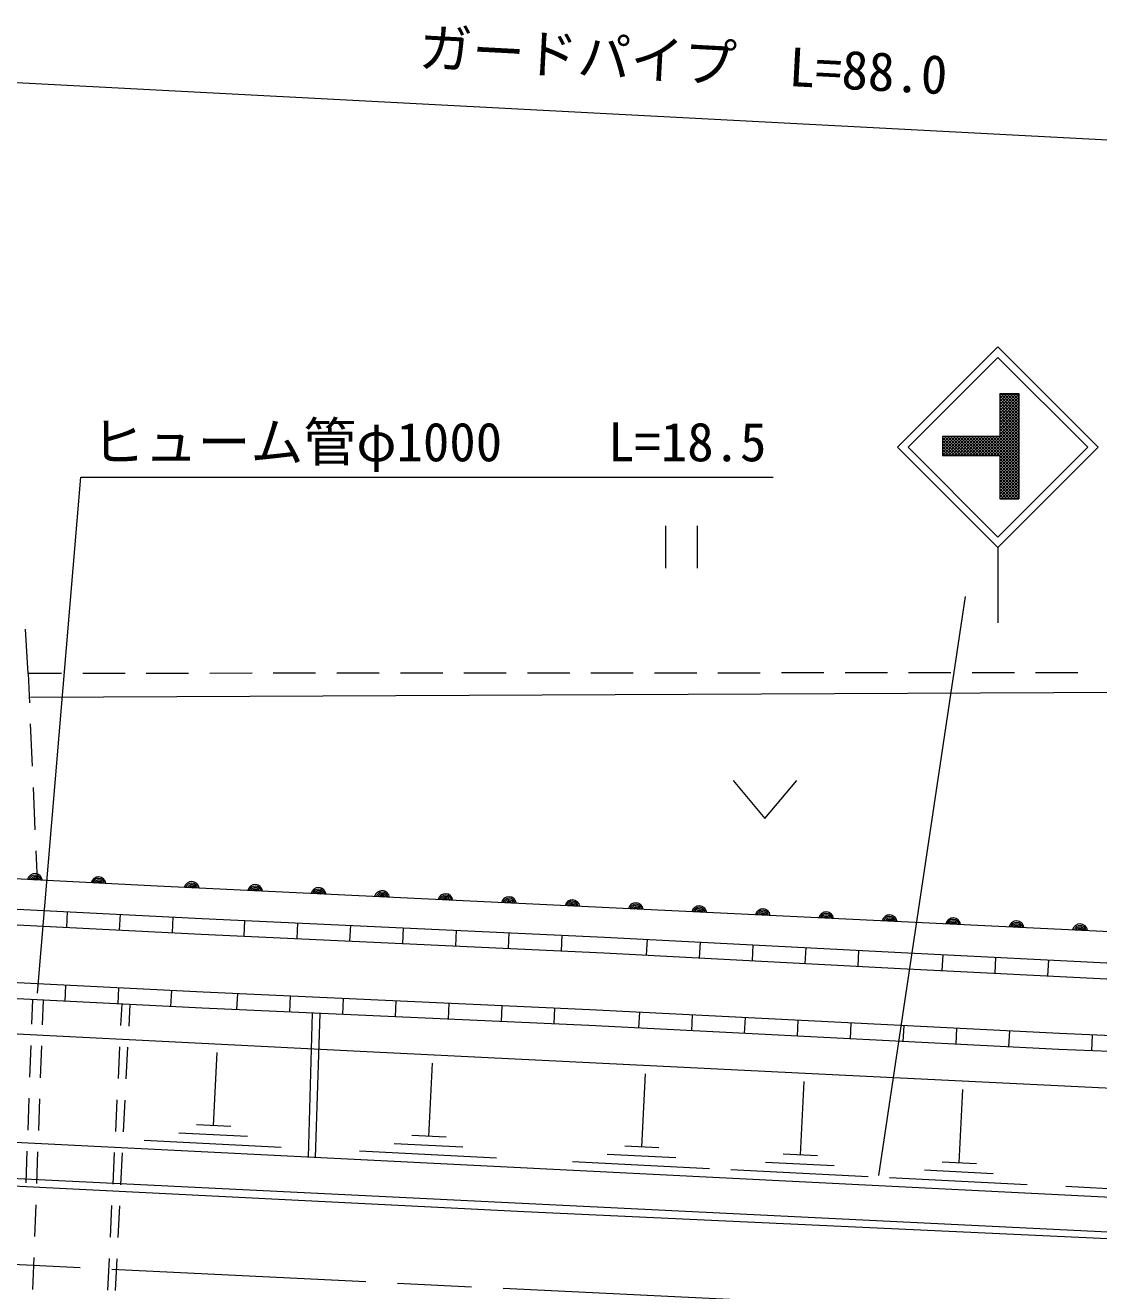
# Model space of a CAD drawing. Units: millimetres, scale not verified. Extents: x 40000 to 680000, y 20000 to 380000.
# Drawn here: x 79350 to 130042, y 289183 to 348916 of the extents above; entities that cross this region are included whole.
import ezdxf
from ezdxf.enums import TextEntityAlignment as Align

# ---------------------------------------------------------------- set-up
doc = ezdxf.new("R2010")
doc.units = ezdxf.units.MM
doc.header["$LTSCALE"] = 1000
doc.linetypes.add('CHAIN', pattern=[18.5, 12, -1.5, 3.5, -1.5])
for name, color, linetype, lineweight in [('M-BGD', 7, 'Continuous', 13), ('M-BMK', 2, 'CHAIN', 13), ('M-STR-HTXT', 7, 'Continuous', 13), ('M-STR-STRC', 7, 'Continuous', 13), ('M-STR-STRD', 7, 'Continuous', 13)]:
    doc.layers.add(name, color=color, linetype=linetype, lineweight=lineweight)
doc.styles.add('ＭＳ ゴシック', font='')
doc.styles.get('ＭＳ ゴシック').set_extended_font_data('MS Gothic')

msp = doc.modelspace()

# ---------------------------------------------------------------- linework, layer by layer
at = {"layer": 'M-BGD'}
for p, q in [((109584, 325284), (109584, 323284)), ((111084, 325284), (111084, 323284)), ((79482, 318320), (79361, 320414)), ((81062, 318321), (79482, 318320)), ((79482, 318320), (79543, 316939)), ((84062, 318322), (82062, 318321)), ((87062, 318324), (85062, 318323)), ((90062, 318326), (88062, 318325)), ((93062, 318328), (91062, 318327)), ((96062, 318330), (94062, 318329)), ((99062, 318332), (97062, 318330)), ((102062, 318334), (100062, 318332)), ((105062, 318335), (103062, 318334)), ((108062, 318337), (106062, 318336)), ((111062, 318339), (109062, 318338)), ((114062, 318341), (112062, 318340)), ((117062, 318343), (115062, 318342)), ((120062, 318345), (118062, 318343)), ((123062, 318346), (121062, 318345)), ((126062, 318348), (124062, 318347)), ((129062, 318350), (127062, 318349)), ((139418, 317458), (79590, 317189)), ((79586, 315940), (79673, 313942)), ((112780, 313273), (114280, 311473)), ((114280, 311473), (115780, 313273)), ((79717, 312943), (79804, 310945)), ((79848, 309946), (79908, 308566)), ((64977, 307905), (87690, 306758)), ((64940, 307156), (87653, 306008)), ((81327, 307079), (81289, 306330)), ((83824, 306953), (83786, 306204)), ((86321, 306827), (86283, 306078)), ((87690, 306758), (106705, 305879)), ((89705, 306664), (89671, 305915)), ((92203, 306549), (92168, 305800)), ((94700, 306434), (94665, 305684)), ((87653, 306008), (106668, 305129)), ((97197, 306318), (97163, 305569)), ((99695, 306203), (99660, 305453)), ((102192, 306087), (102157, 305338)), ((104689, 305972), (104655, 305223)), ((106705, 305879), (120716, 305143)), ((108718, 305773), (108678, 305024)), ((111214, 305642), (111175, 304893)), ((113711, 305511), (113671, 304762)), ((116207, 305380), (116168, 304631)), ((118704, 305249), (118664, 304500)), ((106668, 305129), (120678, 304394)), ((120716, 305143), (134619, 304443)), ((122674, 305045), (122636, 304295)), ((125171, 304919), (125133, 304170)), ((127668, 304793), (127630, 304044)), ((87743, 303273), (64810, 304420)), ((120678, 304394), (134585, 303694)), ((87707, 302524), (64773, 303671)), ((81234, 302848), (81271, 303597)), ((83731, 302723), (83768, 303472)), ((79687, 302925), (79645, 301763)), ((80190, 302900), (80148, 301738)), ((86228, 302598), (86265, 303347)), ((106006, 302448), (87743, 303273)), ((89346, 302450), (89380, 303199)), ((91844, 302337), (91878, 303086)), ((94341, 302224), (94375, 302973)), ((96839, 302111), (96872, 302861)), ((83904, 302714), (83853, 301695)), ((84247, 301675), (84299, 302694)), ((105970, 301699), (87707, 302524)), ((92892, 302290), (92702, 295487)), ((93059, 295469), (93278, 302272)), ((99336, 301998), (99370, 302748)), ((101834, 301886), (101867, 302635)), ((104331, 301773), (104365, 302522)), ((128195, 301318), (106006, 302448)), ((108327, 301579), (108365, 302328)), ((128161, 300569), (105970, 301699)), ((110823, 301451), (110862, 302201)), ((113320, 301324), (113358, 302073)), ((115817, 301197), (115855, 301946)), ((118314, 301070), (118352, 301819)), ((120810, 300943), (120849, 301692)), ((123307, 300816), (123345, 301565)), ((125804, 300689), (125842, 301438)), ((142952, 300707), (128195, 301318)), ((129715, 300504), (129746, 301253)), ((79609, 300764), (79555, 299265)), ((80112, 300738), (80057, 299239)), ((83803, 300696), (83728, 299198)), ((84119, 299179), (84196, 300677)), ((143759, 299923), (128161, 300569)), ((88239, 296974), (88410, 300429)), ((98412, 296469), (98583, 299917)), ((108466, 295967), (108640, 299421)), ((115953, 295592), (116127, 299052)), ((123458, 295217), (123632, 298687)), ((79519, 298265), (79465, 296766)), ((80021, 298240), (79967, 296741)), ((83678, 298199), (83603, 296701)), ((83991, 296682), (84068, 298180)), ((89049, 296934), (87430, 297014)), ((89837, 296462), (86598, 296623)), ((99221, 296429), (97604, 296509)), ((79428, 295767), (79374, 294268)), ((79931, 295742), (79877, 294243)), ((83553, 295702), (83478, 294204)), ((83864, 294185), (83940, 295683)), ((91435, 295950), (84958, 296271)), ((101602, 295446), (95137, 295767)), ((100007, 295957), (96775, 296118)), ((109276, 295926), (107657, 296008)), ((111661, 294941), (105185, 295266)), ((110064, 295454), (106825, 295617)), ((117553, 295078), (114309, 295241)), ((116764, 295551), (115142, 295633)), ((124271, 295176), (122645, 295258)), ((119153, 294564), (112666, 294890)), ((126667, 294186), (120161, 294513)), ((125063, 294702), (121810, 294865)), ((135018, 293766), (128491, 294094)), ((79840, 293243), (79786, 291744)), ((83428, 293206), (83353, 291707)), ((83736, 291688), (83813, 293186)), ((79750, 290745), (79696, 289246)), ((83303, 290709), (83228, 289211)), ((83608, 289192), (83685, 290690))]:
    msp.add_line(p, q, dxfattribs=at)
for points in [[(139777, 305690), (85582, 308273), (65046, 309332)], [(64696, 302083), (79267, 301295), (95484, 300470), (117146, 299402), (143571, 298120)], [(145365, 292846), (101476, 295052), (77581, 296236), (64445, 296880)]]:
    msp.add_lwpolyline(points, dxfattribs=at)
for centre, radius, start, end in [((79805, 308517), 354, 5.84761, 168.25279), ((79805, 308517), 283, 8.07165, 166.02875), ((79805, 308517), 212, 11.81798, 162.28243), ((79805, 308517), 142, 19.52971, 154.5707), ((79805, 308517), 100, 29.84737, 144.25303), ((82801, 308363), 354, 5.84761, 168.25279), ((82801, 308363), 283, 8.07165, 166.02875), ((82801, 308363), 212, 11.81798, 162.28243), ((82801, 308363), 142, 19.52971, 154.5707), ((82801, 308363), 100, 29.84737, 144.25303), ((87205, 308142), 354, 6.0684, 168.47358), ((87205, 308142), 283, 8.29244, 166.24954), ((87205, 308142), 212, 12.03876, 162.50321), ((87205, 308142), 142, 19.75049, 154.79148), ((87205, 308142), 100, 30.06815, 144.47382), ((90202, 307999), 354, 6.0684, 168.47358), ((90202, 307999), 283, 8.29244, 166.24954), ((90202, 307999), 212, 12.03876, 162.50321), ((90202, 307999), 142, 19.75049, 154.79148), ((90202, 307999), 100, 30.06815, 144.47382), ((93199, 307856), 354, 6.0684, 168.47358), ((93199, 307856), 283, 8.29244, 166.24954), ((93199, 307856), 212, 12.03876, 162.50321), ((93199, 307856), 142, 19.75049, 154.79148), ((93199, 307856), 100, 30.06815, 144.47382), ((96195, 307713), 354, 6.0684, 168.47358), ((96195, 307713), 283, 8.29244, 166.24954), ((96195, 307713), 212, 12.03876, 162.50321), ((96195, 307713), 142, 19.75049, 154.79148), ((96195, 307713), 100, 30.06815, 144.47382), ((99192, 307571), 354, 6.0684, 168.47358), ((99192, 307571), 283, 8.29244, 166.24954), ((99192, 307571), 212, 12.03876, 162.50321), ((99192, 307571), 142, 19.75049, 154.79148), ((99192, 307571), 100, 30.06815, 144.47382), ((102188, 307428), 354, 6.0684, 168.47358), ((102188, 307428), 283, 8.29244, 166.24954), ((102188, 307428), 212, 12.03876, 162.50321), ((105185, 307285), 354, 6.0684, 168.47358), ((102188, 307428), 142, 19.75049, 154.79148), ((102188, 307428), 100, 30.06815, 144.47382), ((105185, 307285), 283, 8.29244, 166.24954), ((105185, 307285), 212, 12.03876, 162.50321), ((105185, 307285), 142, 19.75049, 154.79148), ((105185, 307285), 100, 30.06815, 144.47382), ((108182, 307142), 354, 6.0684, 168.47358), ((108182, 307142), 283, 8.29244, 166.24954), ((108182, 307142), 212, 12.03876, 162.50321), ((108182, 307142), 142, 19.75049, 154.79148), ((108182, 307142), 100, 30.06815, 144.47382), ((111178, 306999), 354, 6.0684, 168.47358), ((111178, 306999), 283, 8.29244, 166.24954), ((111178, 306999), 212, 12.03876, 162.50321), ((111178, 306999), 142, 19.75049, 154.79148), ((111178, 306999), 100, 30.06815, 144.47382), ((114175, 306856), 354, 6.0684, 168.47358), ((114175, 306856), 283, 8.29244, 166.24954), ((114175, 306856), 212, 12.03876, 162.50321), ((117171, 306713), 354, 6.0684, 168.47358), ((114175, 306856), 142, 19.75049, 154.79148), ((114175, 306856), 100, 30.06815, 144.47382), ((117171, 306713), 283, 8.29244, 166.24954), ((117171, 306713), 212, 12.03876, 162.50321), ((117171, 306713), 142, 19.75049, 154.79148), ((117171, 306713), 100, 30.06815, 144.47382), ((120168, 306571), 354, 6.0684, 168.47358), ((120168, 306571), 283, 8.29244, 166.24954), ((120168, 306571), 212, 12.03876, 162.50321), ((120168, 306571), 142, 19.75049, 154.79148), ((120168, 306571), 100, 30.06815, 144.47382), ((123165, 306428), 354, 6.0684, 168.47358), ((123165, 306428), 283, 8.29244, 166.24954), ((123165, 306428), 212, 12.03876, 162.50321), ((123165, 306428), 142, 19.75049, 154.79148), ((123165, 306428), 100, 30.06815, 144.47382), ((126161, 306285), 354, 6.0684, 168.47358), ((126161, 306285), 283, 8.29244, 166.24954), ((126161, 306285), 212, 12.03876, 162.50321), ((129158, 306142), 354, 6.0684, 168.47358), ((126161, 306285), 142, 19.75049, 154.79148), ((126161, 306285), 100, 30.06815, 144.47382), ((129158, 306142), 283, 8.29244, 166.24954), ((129158, 306142), 212, 12.03876, 162.50321), ((129158, 306142), 142, 19.75049, 154.79148), ((129158, 306142), 100, 30.06815, 144.47382)]:
    msp.add_arc(centre, radius, start, end, dxfattribs=at)
at = {"layer": 'M-BMK'}
msp.add_line((64966, 291104), (163322, 286298), dxfattribs=at)
at = {"layer": 'M-STR-HTXT'}
for p, q in [((67973, 346798), (152590, 342337)), ((79922, 303224), (81967, 327585)), ((81967, 327585), (114667, 327585))]:
    msp.add_line(p, q, dxfattribs=at)
at = {"layer": 'M-STR-STRC'}
for p, q in [((120546, 328996), (125284, 333734)), ((125284, 333734), (130022, 328996)), ((121041, 328996), (125284, 333239)), ((125284, 333239), (129527, 328996)), ((125366, 331535), (126266, 331535)), ((125366, 331535), (125366, 329502)), ((125366, 330740), (126161, 331535)), ((125366, 330881), (126020, 331535)), ((125366, 331023), (125878, 331535)), ((125366, 331164), (125737, 331535)), ((125366, 331306), (125595, 331535)), ((125366, 331447), (125454, 331535)), ((126266, 330669), (125401, 331535)), ((126266, 330811), (125542, 331535)), ((126266, 330952), (125684, 331535)), ((126266, 331093), (125825, 331535)), ((126266, 331235), (125966, 331535)), ((126266, 331376), (126108, 331535)), ((126266, 331518), (126249, 331535)), ((126266, 331535), (126266, 326570)), ((125366, 330598), (126266, 331498)), ((126266, 330528), (125366, 331428)), ((125366, 330457), (126266, 331357)), ((126266, 330386), (125366, 331286)), ((125366, 330316), (126266, 331216)), ((126266, 330245), (125366, 331145)), ((125366, 330174), (126266, 331074)), ((126266, 330103), (125366, 331003)), ((125366, 330033), (126266, 330933)), ((124501, 328602), (126266, 330367)), ((126266, 329962), (125366, 330862)), ((125366, 329891), (126266, 330791)), ((126266, 329821), (125366, 330721)), ((125366, 329750), (126266, 330650)), ((126266, 329679), (125366, 330579)), ((125366, 329608), (126266, 330508)), ((126266, 329538), (125366, 330438)), ((124643, 328602), (126266, 330226)), ((124784, 328602), (126266, 330084)), ((124926, 328602), (126266, 329943)), ((125067, 328602), (126266, 329801)), ((126266, 329396), (125366, 330296)), ((126266, 329255), (125366, 330155)), ((126266, 329113), (125366, 330013)), ((126266, 328972), (125366, 329872)), ((126266, 328830), (125366, 329730)), ((125366, 329502), (122673, 329502)), ((122673, 329502), (122673, 328602)), ((122673, 328613), (123563, 329502)), ((122673, 328754), (123421, 329502)), ((122673, 328896), (123280, 329502)), ((122673, 329037), (123139, 329502)), ((122673, 329178), (122997, 329502)), ((122673, 329320), (122856, 329502)), ((122673, 329461), (122714, 329502)), ((123525, 328602), (122673, 329453)), ((123383, 328602), (122673, 329312)), ((123242, 328602), (122673, 329170)), ((123666, 328602), (122766, 329502)), ((122804, 328602), (123704, 329502)), ((123807, 328602), (122907, 329502)), ((122946, 328602), (123846, 329502)), ((123949, 328602), (123049, 329502)), ((123087, 328602), (123987, 329502)), ((124090, 328602), (123190, 329502)), ((123229, 328602), (124129, 329502)), ((124232, 328602), (123332, 329502)), ((123370, 328602), (124270, 329502)), ((124373, 328602), (123473, 329502)), ((123511, 328602), (124411, 329502)), ((124515, 328602), (123615, 329502)), ((123653, 328602), (124553, 329502)), ((124656, 328602), (123756, 329502)), ((123794, 328602), (124694, 329502)), ((124797, 328602), (123897, 329502)), ((123936, 328602), (124836, 329502)), ((124939, 328602), (124039, 329502)), ((124077, 328602), (124977, 329502)), ((125080, 328602), (124180, 329502)), ((124218, 328602), (125118, 329502)), ((125222, 328602), (124322, 329502)), ((124360, 328602), (125260, 329502)), ((125363, 328602), (124463, 329502)), ((126266, 327840), (124605, 329502)), ((126266, 327982), (124746, 329502)), ((126266, 328123), (124888, 329502)), ((126266, 328265), (125029, 329502)), ((126266, 328406), (125170, 329502)), ((125208, 328602), (126266, 329660)), ((126266, 328548), (125312, 329502)), ((125350, 328602), (126266, 329519)), ((126266, 328689), (125366, 329589)), ((125366, 328477), (126266, 329377)), ((125366, 328336), (126266, 329236)), ((120546, 328996), (125284, 324259)), ((121041, 328996), (125284, 324754)), ((123100, 328602), (122673, 329029)), ((122959, 328602), (122673, 328888)), ((122817, 328602), (122673, 328746)), ((122676, 328602), (122673, 328605)), ((122673, 328602), (125366, 328602)), ((125284, 324754), (129527, 328996)), ((125284, 324259), (130022, 328996)), ((125366, 328194), (126266, 329094)), ((125366, 328053), (126266, 328953)), ((125366, 327911), (126266, 328811)), ((125366, 327770), (126266, 328670)), ((125366, 328602), (125366, 326570)), ((126266, 327699), (125366, 328599)), ((125366, 327629), (126266, 328529)), ((126266, 327558), (125366, 328458)), ((125366, 327487), (126266, 328387)), ((126266, 327416), (125366, 328316)), ((125366, 327346), (126266, 328246)), ((126266, 327275), (125366, 328175)), ((125366, 327204), (126266, 328104)), ((126266, 327133), (125366, 328033)), ((125366, 327063), (126266, 327963)), ((126266, 326992), (125366, 327892)), ((125366, 326921), (126266, 327821)), ((126266, 326850), (125366, 327750)), ((125366, 326780), (126266, 327680)), ((126266, 326709), (125366, 327609)), ((125366, 326639), (126266, 327539)), ((126264, 326570), (125366, 327468)), ((125439, 326570), (126266, 327397)), ((126123, 326570), (125366, 327326)), ((125981, 326570), (125366, 327185)), ((125840, 326570), (125366, 327043)), ((125699, 326570), (125366, 326902)), ((125557, 326570), (125366, 326760)), ((125580, 326570), (126266, 327256)), ((125722, 326570), (126266, 327114)), ((125863, 326570), (126266, 326973)), ((126004, 326570), (126266, 326831)), ((125416, 326570), (125366, 326619)), ((125366, 326570), (126266, 326570)), ((126146, 326570), (126266, 326690)), ((125284, 324259), (125284, 320703)), ((119662, 294613), (123752, 321952))]:
    msp.add_line(p, q, dxfattribs=at)
at = {"layer": 'M-STR-STRD'}
msp.add_line((130799, 291933), (64362, 295183), dxfattribs=at)
msp.add_lwpolyline([(64347, 294855), (102911, 292917), (130798, 291626), (155187, 290469)], dxfattribs=at)

# ---------------------------------------------------------------- texts
at = {"layer": 'M-STR-HTXT', "style": 'ＭＳ ゴシック'}
msp.add_text('ガードパイプ  L=88.0', height=1833, rotation=356.982, dxfattribs=at).set_placement((110345, 345766), align=Align.BOTTOM_CENTER)
msp.add_text('ヒューム管φ1000\u3000\u3000L=18.5', height=1833, dxfattribs=at).set_placement((98417, 327785), align=Align.BOTTOM_CENTER)

doc.saveas('drawing.dxf')
